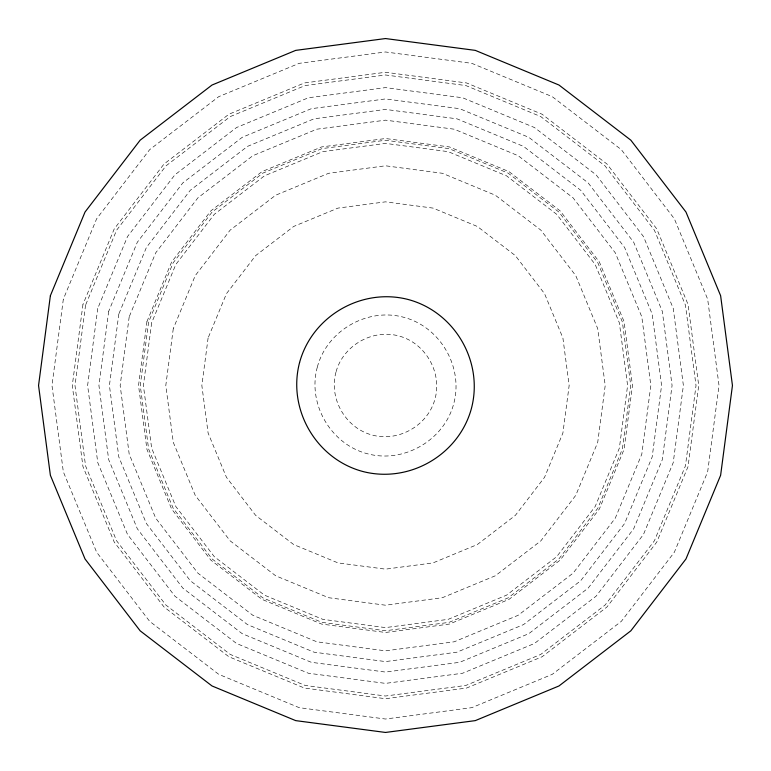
<?xml version="1.0" encoding="UTF-8"?>
<svg xmlns="http://www.w3.org/2000/svg" width="771" height="771" viewBox="0 0 771 771"><rect width="100%" height="100%" fill="white"/><g stroke="black" fill="none" stroke-linecap="round" stroke-linejoin="round"><path stroke-width="0.58" stroke-dasharray="3.85 2.89" d="M63.338 299.177L51.975 385.5L63.338 471.823L96.664 552.258L149.661 621.339L218.742 674.336L299.177 707.662L385.5 719.025L471.823 707.662L552.258 674.336L621.339 621.339L674.336 552.258L707.662 471.823L719.025 385.5L707.662 299.177L674.336 218.742L621.339 149.661L552.258 96.664L471.823 63.338L385.5 51.975L299.177 63.338L218.742 96.664L149.661 149.661L96.664 218.742L63.338 299.177M82.95 304.429L72.281 385.5L82.95 466.571L114.243 542.109L164.021 606.979L228.891 656.757L304.429 688.05L385.5 698.719L466.571 688.05L542.109 656.757L606.979 606.979L656.757 542.109L688.05 466.571L698.719 385.5L688.05 304.429L656.757 228.891L606.979 164.021L542.109 114.243L466.571 82.95L385.5 72.281L304.429 82.95L228.891 114.243L164.021 164.021L114.243 228.891L82.95 304.429M85.562 305.133L74.98 385.5L85.562 465.867L116.585 540.76L165.929 605.071L230.24 654.415L305.133 685.438L385.5 696.02L465.867 685.438L540.76 654.415L605.071 605.071L654.415 540.76L685.438 465.867L696.02 385.5L685.438 305.133L654.415 230.24L605.071 165.929L540.76 116.585L465.867 85.562L385.5 74.98L305.133 85.562L230.24 116.585L165.929 165.929L116.585 230.24L85.562 305.133M97.763 308.4L87.615 385.5L97.763 462.6L127.523 534.448L174.863 596.137L236.552 643.477L308.4 673.237L385.5 683.385L462.6 673.237L534.448 643.477L596.137 596.137L643.477 534.448L673.237 462.6L683.385 385.5L673.237 308.4L643.477 236.552L596.137 174.863L534.448 127.523L462.6 97.763L385.5 87.615L308.4 97.763L236.552 127.523L174.863 174.863L127.523 236.552L97.763 308.4M108.692 311.33L98.929 385.5L108.692 459.67L137.325 528.79L182.862 588.138L242.21 633.675L311.33 662.308L385.5 672.071L459.67 662.308L528.79 633.675L588.138 588.138L633.675 528.79L662.308 459.67L672.071 385.5L662.308 311.33L633.675 242.21L588.138 182.862L528.79 137.325L459.67 108.692L385.5 98.929L311.33 108.692L242.21 137.325L182.862 182.862L137.325 242.21L108.692 311.33M118.821 314.048L109.415 385.5L118.821 456.952L146.403 523.538L190.283 580.717L247.462 624.597L314.048 652.179L385.5 661.585L456.952 652.179L523.538 624.597L580.717 580.717L624.597 523.538L652.179 456.952L661.585 385.5L652.179 314.048L624.597 247.462L580.717 190.283L523.538 146.403L456.952 118.821L385.5 109.415L314.048 118.821L247.462 146.403L190.283 190.283L146.403 247.462L118.821 314.048M129.2 316.823L120.16 385.5L129.2 454.177L155.713 518.17L197.877 573.123L252.83 615.287L316.823 641.8L385.5 650.84L454.177 641.8L518.17 615.287L573.123 573.123L615.287 518.17L641.8 454.177L650.84 385.5L641.8 316.823L615.287 252.83L573.123 197.877L518.17 155.713L454.177 129.2L385.5 120.16L316.823 129.2L252.83 155.713L197.877 197.877L155.713 252.83L129.2 316.823M146.943 321.584L138.529 385.5L146.943 449.416L171.615 508.985L210.869 560.132L262.015 599.385L321.584 624.057L385.5 632.471L449.416 624.057L508.985 599.385L560.132 560.132L599.385 508.985L624.057 449.416L632.471 385.5L624.057 321.584L599.385 262.015L560.132 210.869L508.985 171.615L449.416 146.943L385.5 138.529L321.584 146.943L262.015 171.615L210.869 210.869L171.615 262.015L146.943 321.584M148.61 322.027L140.255 385.5L148.61 448.973L173.118 508.118L212.083 558.917L262.882 597.882L322.027 622.39L385.5 630.745L448.973 622.39L508.118 597.882L558.917 558.917L597.882 508.118L622.39 448.973L630.745 385.5L622.39 322.027L597.882 262.882L558.917 212.083L508.118 173.118L448.973 148.61L385.5 140.255L322.027 148.61L262.882 173.118L212.083 212.083L173.118 262.882L148.61 322.027M151.646 322.837L143.396 385.5L151.646 448.163L175.836 506.547L214.309 556.691L264.453 595.164L322.837 619.354L385.5 627.604L448.163 619.354L506.547 595.164L556.691 556.691L595.164 506.547L619.354 448.163L627.604 385.5L619.354 322.837L595.164 264.453L556.691 214.309L506.547 175.836L448.163 151.646L385.5 143.396L322.837 151.646L264.453 175.836L214.309 214.309L175.836 264.453L151.646 322.837M173.282 328.639L165.794 385.5L173.282 442.361L195.227 495.348L230.144 540.857L275.652 575.773L328.639 597.718L385.5 605.206L442.361 597.718L495.348 575.773L540.857 540.857L575.773 495.348L597.718 442.361L605.206 385.5L597.718 328.639L575.773 275.652L540.857 230.144L495.348 195.227L442.361 173.282L385.5 165.794L328.639 173.282L275.652 195.227L230.144 230.144L195.227 275.652L173.282 328.639M208.103 337.968L201.848 385.5L208.103 433.032L226.452 477.326L255.635 515.365L293.674 544.548L337.968 562.897L385.5 569.152L433.032 562.897L477.326 544.548L515.365 515.365L544.548 477.326L562.897 433.032L569.152 385.5L562.897 337.968L544.548 293.674L515.365 255.635L477.326 226.452L433.032 208.103L385.5 201.848L337.968 208.103L293.674 226.452L255.635 255.635L226.452 293.674L208.103 337.968M317.295 367.227C307.282 403.667 330.663 444.154 367.227 453.705C403.667 463.718 444.154 440.337 453.705 403.773C463.718 367.333 440.337 326.846 403.773 317.295C367.333 307.282 326.846 330.663 317.295 367.227M335.954 372.22C328.677 398.694 345.659 428.107 372.22 435.046C398.694 442.323 428.107 425.341 435.046 398.78C442.323 372.306 425.341 342.893 398.78 335.954C372.306 328.677 342.893 345.659 335.954 372.22"/><path stroke-width="1.16" d="M50.375 295.707L38.55 385.5L50.375 475.293L85.032 558.975L140.168 630.832L212.025 685.968L295.707 720.625L385.5 732.45L475.293 720.625L558.975 685.968L630.832 630.832L685.968 558.975L720.625 475.293L732.45 385.5L720.625 295.707L685.968 212.025L630.832 140.168L558.975 85.032L475.293 50.375L385.5 38.55L295.707 50.375L212.025 85.032L140.168 140.168L85.032 212.025L50.375 295.707M299.591 362.486C287.275 409.054 315.985 458.793 362.486 471.409C409.054 483.725 458.793 455.015 471.409 408.514C483.725 361.946 455.015 312.207 408.514 299.591C361.946 287.275 312.207 315.985 299.591 362.486"/></g></svg>
